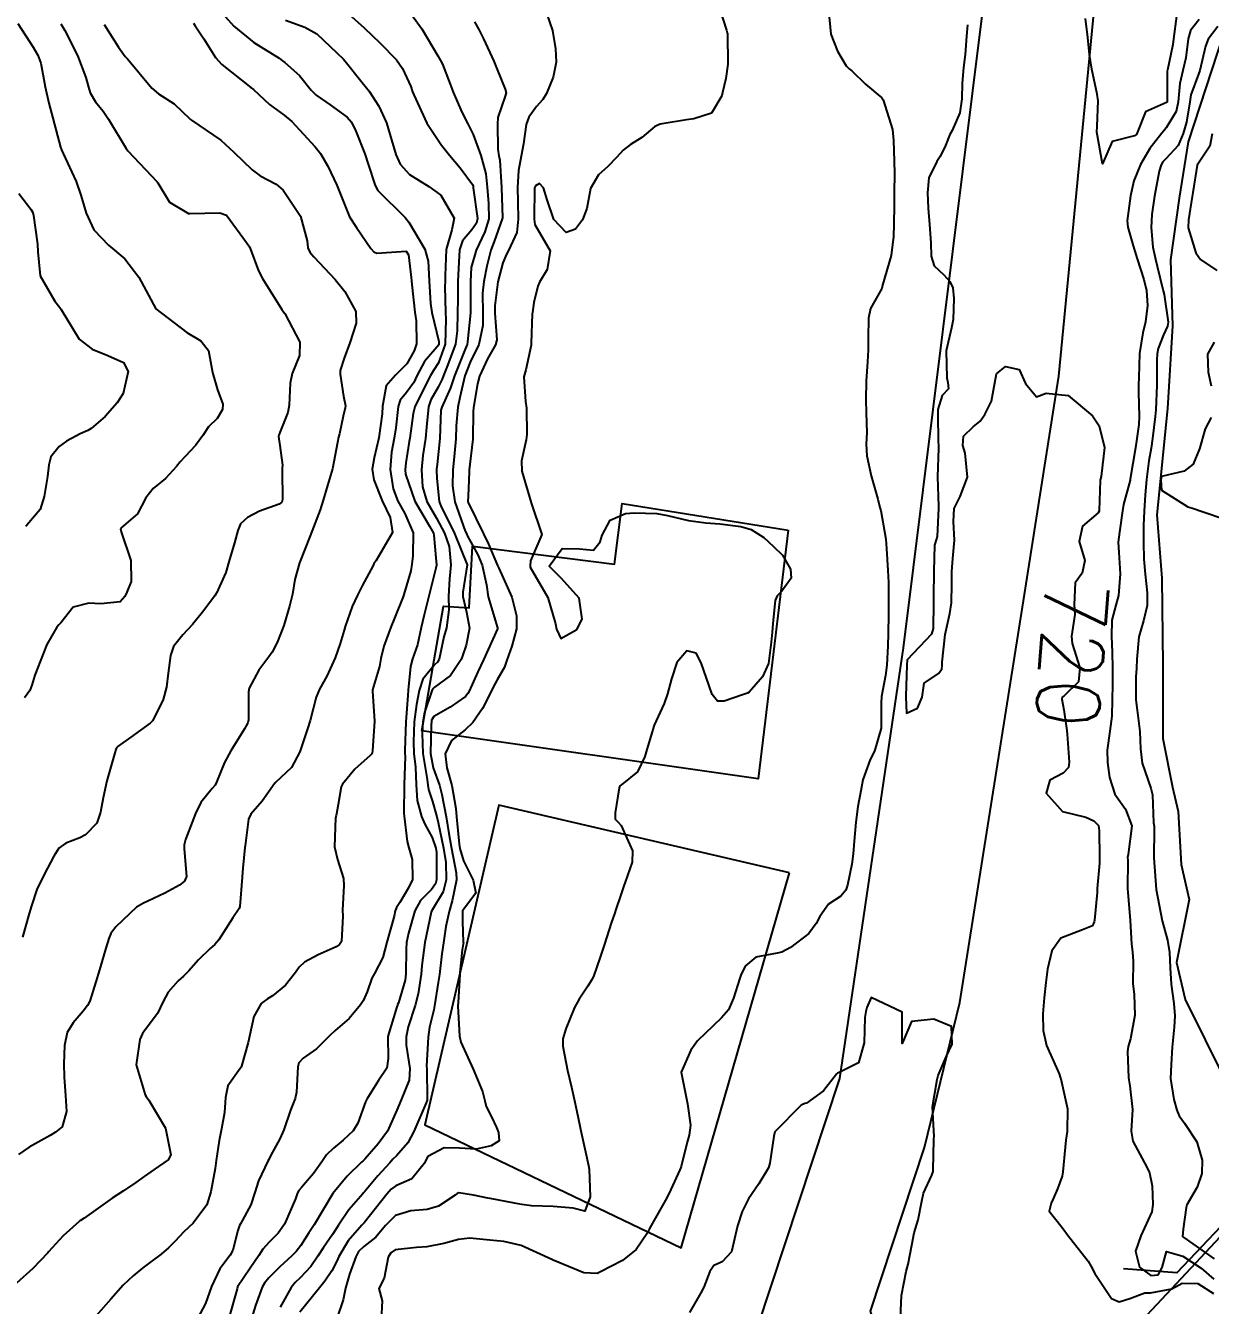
# Model space of a CAD drawing. Header units: metres. Extents: x 318500 to 325275, y 7408834 to 7428799.
# Drawn here: x 320161.5 to 320236.7, y 7414336 to 7414417.3 of the extents above; entities that cross this region are included whole.
import ezdxf
from ezdxf.enums import TextEntityAlignment as Align

# ---------------------------------------------------------------- set-up
doc = ezdxf.new("R2010")
doc.units = ezdxf.units.M
doc.header["$MEASUREMENT"] = 0
for name, color, linetype in [('Cotas', 45, 'Continuous'), ('Curvas de Nivel 1m', 11, 'Continuous'), ('Curvas de Nivel 5m', 15, 'Continuous'), ('Edificações', 30, 'Continuous'), ('Hidrografia', 140, 'Continuous'), ('Pontes_Viadutos_Tubos', 190, 'Continuous'), ('Vias Primárias', 230, 'Continuous')]:
    doc.layers.add(name, color=color, linetype=linetype)
doc.styles.add('Style-STANDARD', font='STANDARD.shx')

msp = doc.modelspace()

# ---------------------------------------------------------------- linework, layer by layer
at = {"layer": 'Curvas de Nivel 1m', "flags": 128}
for points, elevation in [([(320194.355, 7414418.594), (320194.917, 7414416.946), (320195.113, 7414415.782), (320195.161, 7414414.942), (320194.97, 7414413.984), (320194.547, 7414412.951), (320194.314, 7414412.554), (320193.907, 7414412.123), (320193.417, 7414411.445), (320193.265, 7414410.966), (320193.089, 7414409.751), (320192.934, 7414408.969), (320192.763, 7414408.059), (320192.714, 7414406.971), (320192.725, 7414406.072), (320192.755, 7414404.971), (320192.658, 7414404.111), (320192.137, 7414402.976), (320192.006, 7414402.75), (320191.772, 7414402.187), (320191.465, 7414400.984), (320191.255, 7414399.469), (320191.259, 7414398.987), (320191.388, 7414397.302), (320191.318, 7414396.986), (320190.802, 7414396.104), (320190.283, 7414395.001), (320190.167, 7414394.508), (320189.907, 7414393.006), (320189.888, 7414392.765), (320189.864, 7414391.006), (320189.645, 7414389.054), (320189.641, 7414389.009), (320189.64, 7414388.968), (320189.583, 7414387.843), (320189.55, 7414387.03), (320189.554, 7414387.01), (320189.569, 7414386.968), (320190.545, 7414384.995), (320190.87, 7414384.326), (320191.441, 7414382.981), (320191.517, 7414382.804), (320192.352, 7414380.967), (320192.651, 7414379.784), (320192.651, 7414378.962), (320192.34, 7414377.858), (320192.033, 7414376.971), (320191.886, 7414376.52), (320191.421, 7414375.73), (320191.15, 7414375.248), (320191.031, 7414374.986), (320190.483, 7414373.905), (320189.879, 7414373.003), (320189.375, 7414372.536), (320188.52, 7414371.867), (320188.109, 7414371.023), (320188.225, 7414370.143), (320188.543, 7414369.018), (320188.781, 7414367.542), (320188.832, 7414367.015), (320188.999, 7414365.296), (320189.04, 7414365.012), (320189.268, 7414364.231), (320189.889, 7414363), (320190.05, 7414362.186), (320189.221, 7414361.046), (320189.213, 7414361.017), (320189.214, 7414360.37), (320189.263, 7414359.071), (320189.267, 7414359.009), (320189.256, 7414358.953), (320189.194, 7414358.586), (320189.053, 7414357.13), (320189.041, 7414357.011), (320188.929, 7414355.226), (320188.925, 7414355.012), (320189.021, 7414353.111), (320189.034, 7414353.011), (320189.116, 7414352.721), (320189.892, 7414350.998), (320190.476, 7414349.582), (320190.628, 7414348.986), (320190.711, 7414348.639), (320191.05, 7414347.975), (320191.379, 7414347.31), (320191.499, 7414346.973), (320191.544, 7414346.461), (320191.027, 7414346.13), (320190.084, 7414345.934), (320189.025, 7414345.982), (320188.038, 7414346.006), (320187.016, 7414345.451), (320186.866, 7414345.178), (320186.796, 7414345.033), (320185.993, 7414344.047), (320184.988, 7414343.593), (320184.673, 7414343.377), (320184.412, 7414343.069), (320182.962, 7414341.258), (320182.888, 7414341.164), (320182.822, 7414341.091), (320181.949, 7414340.096), (320181.363, 7414339.106), (320181.226, 7414338.807), (320180.916, 7414338.201), (320180.48, 7414337.543), (320180.14, 7414337.121), (320178.884, 7414335.586)], 723), ([(320205.389, 7414418.806), (320205.972, 7414416.958), (320206.024, 7414416.799), (320206.036, 7414416.732), (320206.065, 7414414.798), (320205.931, 7414413.905), (320205.724, 7414413), (320205.682, 7414412.802), (320205.022, 7414411.69), (320203.898, 7414411.335), (320203.444, 7414411.279), (320201.892, 7414411.009), (320201.757, 7414410.987), (320201.435, 7414410.857), (320200.609, 7414410.139), (320199.872, 7414409.707), (320199.405, 7414409.346), (320198.982, 7414408.889), (320198.445, 7414408.303), (320197.849, 7414407.772), (320197.339, 7414406.908), (320197.097, 7414405.635), (320196.84, 7414404.915), (320196.391, 7414404.332), (320195.798, 7414404.116), (320195.017, 7414404.942), (320194.593, 7414406.184), (320194.362, 7414406.952), (320194.112, 7414407.226), (320193.841, 7414407.084), (320193.801, 7414406.999), (320193.793, 7414406.96), (320193.759, 7414405.012), (320193.761, 7414404.96), (320193.805, 7414404.616), (320194.782, 7414402.945), (320194.583, 7414401.763), (320194.095, 7414400.955), (320193.992, 7414400.72), (320193.741, 7414399.666), (320193.651, 7414399.041), (320193.645, 7414398.961), (320193.579, 7414397.084), (320193.577, 7414396.961), (320193.242, 7414395.407), (320193.106, 7414394.966), (320193.222, 7414393.399), (320193.285, 7414392.964), (320193.295, 7414391.294), (320193.255, 7414390.964), (320192.96, 7414389.613), (320192.985, 7414388.966), (320193.57, 7414386.96), (320194.258, 7414384.949), (320193.523, 7414383.264), (320193.499, 7414382.95), (320193.519, 7414382.883), (320194.621, 7414380.939), (320195.114, 7414379.285), (320195.177, 7414378.933), (320195.454, 7414378.339), (320196.476, 7414378.915), (320196.806, 7414379.574), (320196.622, 7414380.913), (320195.508, 7414382.161), (320194.719, 7414382.938), (320195.531, 7414384.064), (320196.649, 7414384.031), (320197.53, 7414383.942), (320197.953, 7414384.478), (320198.079, 7414384.895), (320198.585, 7414385.859), (320199.561, 7414386.277), (320200.12, 7414386.313), (320201.561, 7414386.279), (320202.237, 7414386.163), (320203.555, 7414385.84), (320204.669, 7414385.693), (320205.552, 7414385.63), (320206.878, 7414385.453), (320207.547, 7414385.261), (320208.342, 7414384.758), (320208.967, 7414384.181), (320209.529, 7414383.644), (320210.042, 7414382.735), (320210.073, 7414382.173), (320209.499, 7414381.34), (320209.19, 7414381.049), (320209.067, 7414380.746), (320208.921, 7414379.296), (320208.87, 7414378.749), (320208.805, 7414378.101), (320208.635, 7414376.752), (320208.267, 7414375.917), (320207.413, 7414374.945), (320207.307, 7414374.875), (320206.986, 7414374.774), (320205.831, 7414374.359), (320205.404, 7414374.362), (320205.073, 7414374.795), (320204.869, 7414375.347), (320204.372, 7414376.806), (320204.059, 7414377.423), (320203.447, 7414377.552), (320202.825, 7414376.829), (320202.476, 7414375.783), (320202.231, 7414374.838), (320202.023, 7414374.218), (320201.38, 7414372.85), (320200.92, 7414371.299), (320200.799, 7414370.856), (320200.333, 7414369.872), (320199.333, 7414369.085), (320199.204, 7414369), (320199.15, 7414368.873), (320198.901, 7414367.281), (320198.899, 7414366.876), (320199.107, 7414366.682), (320199.296, 7414366.473), (320200.004, 7414364.863), (320199.983, 7414364.149), (320199.535, 7414362.867), (320199.462, 7414362.652), (320199.237, 7414362.003), (320198.949, 7414361.149), (320198.857, 7414360.875), (320198.682, 7414360.345), (320198.209, 7414358.885), (320197.963, 7414358.114), (320197.528, 7414356.895), (320197.406, 7414356.657), (320197.161, 7414356.27), (320196.619, 7414355.437), (320196.323, 7414354.912), (320195.776, 7414353.57), (320195.583, 7414352.923), (320195.574, 7414352.462), (320195.887, 7414350.918), (320196.125, 7414349.864), (320196.341, 7414348.911), (320196.466, 7414348.321), (320196.764, 7414346.904), (320197.023, 7414345.749), (320197.209, 7414344.897), (320197.249, 7414344.653), (320197.319, 7414342.895), (320196.971, 7414341.981), (320196.235, 7414342.173), (320194.974, 7414342.29), (320193.584, 7414342.333), (320192.975, 7414342.417), (320192.507, 7414342.488), (320190.978, 7414342.786), (320190.816, 7414342.82), (320189.909, 7414342.996), (320188.982, 7414343.151), (320188.871, 7414343.121), (320188.741, 7414343.012), (320187.692, 7414342.304), (320186.971, 7414342.088), (320185.93, 7414342.006), (320184.966, 7414341.707), (320184.315, 7414341.07), (320183.7, 7414340.328), (320182.94, 7414339.737), (320182.605, 7414339.423), (320182.431, 7414339.095), (320182.03, 7414337.982), (320181.776, 7414337.101), (320181.627, 7414336.369), (320181.207, 7414335.107)], 722), ([(320173.982, 7414418.028), (320174.701, 7414417.213), (320175.955, 7414416.188), (320177.567, 7414415.176), (320177.787, 7414415.022), (320177.937, 7414414.903), (320178.854, 7414414.081), (320179.595, 7414413.145), (320179.915, 7414412.833), (320180.817, 7414412.22), (320181.895, 7414411.446), (320182.172, 7414411.116), (320182.447, 7414410.546), (320183.002, 7414409.103), (320183.213, 7414408.459), (320183.657, 7414407.093), (320183.835, 7414406.788), (320185.573, 7414405.064), (320185.806, 7414404.774), (320186.822, 7414403.05), (320187.023, 7414402.298), (320187.103, 7414401.047), (320187.18, 7414399.604), (320187.26, 7414399.045), (320187.702, 7414397.192), (320187.715, 7414397.04), (320187.7, 7414396.994), (320186.806, 7414395.931), (320186.344, 7414395.053), (320186.128, 7414394.601), (320185.663, 7414393.957), (320185.254, 7414393.468), (320185.133, 7414393.068), (320184.979, 7414391.72), (320184.874, 7414391.071), (320184.706, 7414390.169), (320184.629, 7414389.075), (320184.818, 7414387.835), (320185.098, 7414387.067), (320185.558, 7414386.287), (320186.081, 7414385.052), (320186.064, 7414383.591), (320185.993, 7414383.053), (320185.923, 7414382.644), (320185.491, 7414381.136), (320185.473, 7414381.078), (320185.464, 7414381.06), (320184.898, 7414379.639), (320184.665, 7414379.072), (320184.217, 7414377.847), (320184.03, 7414377.081), (320183.945, 7414376.57), (320183.497, 7414375.089), (320183.494, 7414375.003), (320183.63, 7414373.086), (320183.488, 7414371.215), (320183.471, 7414371.088), (320183.439, 7414371.008), (320183.357, 7414370.917), (320182.386, 7414370.058), (320181.584, 7414369.107), (320181.505, 7414368.931), (320181.31, 7414367.807), (320181.207, 7414367.205), (320181.181, 7414367.112), (320181.144, 7414366.958), (320181.089, 7414365.113), (320181.268, 7414364.312), (320181.665, 7414363.106), (320181.677, 7414362.673), (320181.601, 7414361.106), (320181.604, 7414360.719), (320181.527, 7414359.107), (320181.396, 7414358.909), (320181.195, 7414358.77), (320180.054, 7414358.26), (320179.18, 7414357.799), (320178.837, 7414357.483), (320178.606, 7414357.148), (320177.971, 7414356.345), (320177.147, 7414355.666), (320176.839, 7414355.479), (320176.435, 7414355.177), (320175.97, 7414354.343), (320175.718, 7414353.184), (320175.607, 7414352.69), (320175.176, 7414351.189), (320175.152, 7414351.126), (320175.088, 7414351.045), (320174.321, 7414349.952), (320174.171, 7414349.203), (320174.106, 7414348.26), (320173.912, 7414347.207), (320173.757, 7414346.481), (320173.576, 7414345.212), (320173.507, 7414344.708), (320173.236, 7414343.216), (320172.972, 7414342.394), (320172.118, 7414341.233), (320171.524, 7414340.668), (320170.942, 7414340.066), (320170.538, 7414339.652), (320170.071, 7414339.259), (320169.423, 7414338.764), (320168.917, 7414338.382), (320168.3, 7414337.888), (320167.673, 7414337.288), (320166.891, 7414336.397), (320165.937, 7414335.314)], 728), ([(320181.983, 7414417.996), (320182.977, 7414417.105), (320183.956, 7414416.164), (320185.032, 7414415.074), (320185.407, 7414414.54), (320185.923, 7414413.386), (320186.044, 7414413.059), (320186.126, 7414412.849), (320186.953, 7414411.049), (320187.869, 7414409.663), (320188.386, 7414409.032), (320189.054, 7414408.224), (320189.842, 7414407.17), (320189.886, 7414407.055), (320189.894, 7414407.009), (320189.898, 7414406.95), (320190.163, 7414405.005), (320190.104, 7414404.707), (320189.799, 7414404.289), (320189.222, 7414403.585), (320189.031, 7414403.021), (320188.976, 7414402.225), (320188.918, 7414401.023), (320188.91, 7414399.855), (320188.901, 7414399.022), (320188.868, 7414397.867), (320188.758, 7414397.024), (320188.219, 7414395.566), (320188.002, 7414395.035), (320187.915, 7414394.798), (320187.669, 7414394.298), (320187.212, 7414393.489), (320187.056, 7414393.046), (320186.921, 7414391.756), (320186.853, 7414391.048), (320186.69, 7414389.969), (320186.601, 7414389.05), (320186.663, 7414387.97), (320186.957, 7414387.046), (320187.554, 7414385.984), (320188.08, 7414385.025), (320188.37, 7414384.183), (320188.478, 7414383.02), (320188.39, 7414382.137), (320188.322, 7414381.022), (320188.339, 7414380.159), (320188.187, 7414379.023), (320188.034, 7414378.444), (320187.732, 7414377.027), (320187.63, 7414376.836), (320187.435, 7414376.668), (320186.694, 7414375.768), (320186.46, 7414375.044), (320186.285, 7414374.158), (320186.152, 7414373.048), (320186.093, 7414371.774), (320186.12, 7414371.049), (320186.221, 7414370.173), (320186.261, 7414369.046), (320186.34, 7414368.069), (320186.609, 7414367.04), (320186.811, 7414366.553), (320187.287, 7414365.711), (320187.514, 7414365.028), (320187.552, 7414364.751), (320187.56, 7414363.027), (320187.5, 7414362.774), (320187.241, 7414362.418), (320186.549, 7414361.721), (320186.193, 7414361.045), (320185.794, 7414359.639), (320185.66, 7414359.053), (320185.625, 7414358.622), (320185.619, 7414357.053), (320185.567, 7414356.651), (320185.142, 7414355.224), (320185.095, 7414355.106), (320185.078, 7414355.061), (320185.043, 7414354.965), (320184.479, 7414353.07), (320184.493, 7414351.675), (320184.404, 7414351.07), (320183.872, 7414350.284), (320183.138, 7414349.089), (320183.058, 7414348.934), (320182.559, 7414347.581), (320182.27, 7414347.098), (320181.645, 7414346.489), (320181.023, 7414345.978), (320180.578, 7414345.555), (320180.279, 7414345.121), (320179.75, 7414344.378), (320178.985, 7414343.489), (320178.82, 7414343.305), (320178.73, 7414343.144), (320178.609, 7414342.778), (320177.902, 7414341.156), (320177.516, 7414340.597), (320176.943, 7414340.02), (320176.531, 7414339.579), (320176.272, 7414339.177), (320175.736, 7414338.364), (320174.932, 7414337.19), (320174.923, 7414337.166), (320174.899, 7414337.065), (320174.376, 7414335.198)], 726), ([(320212.446, 7414418.26), (320212.605, 7414416.71), (320213.03, 7414415.628), (320213.574, 7414414.695), (320213.765, 7414414.519), (320213.937, 7414414.373), (320214.795, 7414413.543), (320215.847, 7414412.661), (320215.918, 7414412.543), (320216.51, 7414410.654), (320216.574, 7414409.959), (320216.623, 7414408.652), (320216.647, 7414407.857), (320216.628, 7414406.652), (320216.617, 7414405.863), (320216.6, 7414404.652), (320216.589, 7414403.861), (320216.441, 7414402.653), (320215.887, 7414400.784), (320215.861, 7414400.659), (320215.848, 7414400.57), (320215.756, 7414400.415), (320215.109, 7414399.3), (320214.992, 7414398.671), (320214.969, 7414397.413), (320214.966, 7414396.671), (320214.93, 7414395.909), (320214.842, 7414394.673), (320214.824, 7414393.511), (320214.854, 7414392.672), (320214.885, 7414391.418), (320214.853, 7414390.672), (320214.882, 7414389.941), (320215.167, 7414388.666), (320215.578, 7414387.195), (320215.72, 7414386.658), (320215.765, 7414386.46), (320216.083, 7414384.655), (320216.134, 7414384.054), (320216.227, 7414382.653), (320216.264, 7414381.897), (320216.264, 7414380.652), (320216.253, 7414379.877), (320216.245, 7414378.652), (320216.227, 7414377.878), (320216.154, 7414376.653), (320216.078, 7414376.002), (320215.814, 7414374.654), (320215.799, 7414374.259), (320215.789, 7414372.654), (320215.365, 7414371.188), (320215.106, 7414370.664), (320214.635, 7414369.376), (320214.495, 7414368.673), (320214.32, 7414367.67), (320214.196, 7414366.677), (320214.079, 7414365.469), (320214.01, 7414364.679), (320213.933, 7414364.017), (320213.653, 7414362.684), (320213.557, 7414362.374), (320213.239, 7414361.979), (320212.459, 7414361.471), (320211.896, 7414360.703), (320211.677, 7414360.244), (320211.209, 7414359.618), (320210.031, 7414358.728), (320209.498, 7414358.433), (320209.194, 7414358.371), (320207.828, 7414358.123), (320207.182, 7414357.562), (320206.912, 7414357.035), (320206.812, 7414356.774), (320206.427, 7414355.501), (320206.094, 7414354.78), (320205.665, 7414354.254), (320205.13, 7414353.745), (320204.144, 7414352.805), (320203.707, 7414352.215), (320203.09, 7414350.82), (320203.504, 7414348.813), (320203.688, 7414347.452), (320203.604, 7414346.812), (320203.486, 7414346.361), (320203.089, 7414344.819), (320203.068, 7414344.76), (320203.007, 7414344.616), (320202.446, 7414343.37), (320202.197, 7414342.832), (320201.201, 7414341.085), (320201.073, 7414340.848), (320201.039, 7414340.768), (320200.956, 7414340.609), (320200.243, 7414339.554), (320199.373, 7414338.866), (320199.079, 7414338.717), (320198.926, 7414338.633), (320197.769, 7414338.035), (320196.918, 7414338.075), (320194.977, 7414338.882), (320194.93, 7414338.904), (320194.879, 7414338.931), (320192.943, 7414339.805), (320191.846, 7414340.067), (320190.948, 7414340.15), (320189.679, 7414340.269), (320188.948, 7414340.198), (320188.029, 7414339.933), (320186.94, 7414339.718), (320186.296, 7414339.683), (320184.937, 7414339.526), (320184.66, 7414339.338), (320184.495, 7414339.067), (320184.244, 7414337.736), (320183.909, 7414337.075), (320184.111, 7414336.291), (320184.038, 7414335.073)], 721), ([(320235.989, 7414417.64), (320235.44, 7414416.943), (320235.298, 7414416.407), (320235.147, 7414415.214), (320234.956, 7414414.41), (320234.766, 7414413.577), (320234.658, 7414412.413), (320234.529, 7414411.795), (320233.895, 7414410.753), (320233.738, 7414410.577), (320233.613, 7414410.424), (320232.865, 7414409.445), (320232.253, 7414408.444), (320231.85, 7414407.406), (320231.619, 7414406.453), (320231.419, 7414404.852), (320231.454, 7414404.455), (320231.792, 7414403.282), (320232.054, 7414402.446), (320232.471, 7414401.144), (320232.636, 7414400.437), (320232.705, 7414399.476), (320232.574, 7414398.437), (320232.411, 7414397.748), (320232.204, 7414396.442), (320232.148, 7414394.907), (320232.143, 7414394.443), (320232.144, 7414393.972), (320232.174, 7414392.442), (320232.147, 7414391.938), (320231.938, 7414390.445), (320231.612, 7414388.462), (320231.599, 7414388.395), (320231.176, 7414386.856), (320231.114, 7414386.457), (320230.919, 7414385.09), (320230.836, 7414384.461), (320230.877, 7414383.804), (320230.981, 7414382.458), (320230.875, 7414381.084), (320230.695, 7414380.462), (320230.441, 7414379.5), (320230.421, 7414378.466), (320230.472, 7414377.486), (320230.489, 7414376.464), (320230.477, 7414375.411), (320230.472, 7414374.464), (320230.438, 7414373.42), (320230.315, 7414372.466), (320230.149, 7414371.249), (320230.171, 7414370.468), (320230.287, 7414369.525), (320230.625, 7414368.457), (320231.316, 7414367.501), (320231.702, 7414366.444), (320231.476, 7414364.641), (320231.447, 7414364.447), (320231.449, 7414364.276), (320231.441, 7414362.447), (320231.452, 7414362.241), (320231.612, 7414360.444), (320231.696, 7414358.934), (320231.758, 7414358.442), (320231.803, 7414357.829), (320231.78, 7414356.441), (320231.853, 7414355.746), (320231.91, 7414354.438), (320231.618, 7414352.936), (320231.474, 7414352.445), (320231.433, 7414352.128), (320231.496, 7414350.444), (320231.578, 7414349.947), (320231.758, 7414348.44), (320231.678, 7414347.072), (320231.772, 7414346.439), (320232.668, 7414344.772), (320232.83, 7414344.423), (320232.998, 7414343.603), (320233.05, 7414342.419), (320232.975, 7414341.952), (320232.292, 7414340.43), (320231.936, 7414339.444), (320232.193, 7414338.431), (320232.922, 7414337.913), (320233.391, 7414337.945), (320233.648, 7414338.409), (320233.919, 7414339.432), (320234.941, 7414339.129), (320236.122, 7414338.378), (320236.92, 7414337.682)], 719), ([(320172.131, 7414417.406), (320172.244, 7414417.246), (320172.782, 7414416.413), (320173.523, 7414415.226), (320173.934, 7414414.794), (320175.779, 7414413.334), (320175.911, 7414413.233), (320175.928, 7414413.217), (320175.949, 7414413.199), (320176.968, 7414412.246), (320177.896, 7414411.565), (320178.377, 7414411.163), (320179.866, 7414409.564), (320180.196, 7414409.137), (320180.661, 7414408.323), (320181.238, 7414407.126), (320181.818, 7414405.633), (320182.047, 7414405.116), (320182.477, 7414404.433), (320183.393, 7414403.096), (320183.573, 7414402.888), (320183.777, 7414402.811), (320185.643, 7414402.926), (320185.776, 7414402.706), (320185.957, 7414401.253), (320185.974, 7414401.058), (320185.988, 7414400.826), (320186.186, 7414399.055), (320186.268, 7414398.509), (320186.292, 7414397.054), (320186.14, 7414396.611), (320185.687, 7414395.788), (320184.962, 7414395.071), (320184.364, 7414394.385), (320184.141, 7414393.083), (320184.114, 7414392.612), (320183.891, 7414391.086), (320183.607, 7414389.809), (320183.476, 7414389.091), (320183.59, 7414388.417), (320184.118, 7414387.082), (320184.61, 7414386.019), (320184.763, 7414385.072), (320183.732, 7414383.296), (320183.584, 7414383.089), (320183.561, 7414383.048), (320183.518, 7414382.946), (320182.871, 7414381.724), (320182.541, 7414381.099), (320182.199, 7414380.383), (320181.771, 7414379.107), (320181.702, 7414378.863), (320181.449, 7414378.025), (320181.126, 7414377.115), (320180.593, 7414375.951), (320180.134, 7414375.129), (320179.92, 7414374.614), (320179.532, 7414373.138), (320179.375, 7414372.613), (320178.891, 7414371.147), (320178.345, 7414370.155), (320177.331, 7414369.211), (320177.307, 7414369.193), (320177.293, 7414369.17), (320176.482, 7414368.009), (320175.78, 7414367.185), (320175.616, 7414366.868), (320175.408, 7414365.189), (320175.396, 7414365.071), (320175.259, 7414363.772), (320175.217, 7414363.224), (320175.213, 7414363.191), (320175.075, 7414361.339), (320175.027, 7414361.193), (320174.627, 7414360.612), (320173.738, 7414359.212), (320173.495, 7414358.916), (320173.192, 7414358.654), (320172.459, 7414357.953), (320171.839, 7414357.24), (320171.506, 7414356.904), (320171.16, 7414356.601), (320170.521, 7414355.885), (320170.191, 7414355.259), (320169.848, 7414354.548), (320169.123, 7414353.595), (320168.902, 7414353.273), (320168.729, 7414352.89), (320168.499, 7414351.279), (320169.061, 7414349.366), (320169.116, 7414349.269), (320169.296, 7414349.029), (320170.344, 7414347.257), (320170.702, 7414345.564), (320170.532, 7414345.255), (320169.626, 7414344.638), (320168.994, 7414344.193), (320168.46, 7414343.806), (320167.687, 7414343.289), (320166.975, 7414342.814), (320165.18, 7414341.553), (320164.951, 7414341.396), (320164.915, 7414341.365), (320164.872, 7414341.331), (320163.861, 7414340.421), (320162.931, 7414339.409), (320162.88, 7414339.351), (320161.94, 7414338.34), (320160.901, 7414337.42)], 729), ([(320160.97, 7414417.395), (320161.947, 7414415.879), (320162.244, 7414415.377), (320162.446, 7414414.861), (320162.708, 7414413.372), (320162.939, 7414412.33), (320163.208, 7414411.367), (320163.681, 7414409.544), (320163.747, 7414409.361), (320163.856, 7414409.126), (320164.674, 7414407.347), (320164.976, 7414406.497), (320165.308, 7414405.338), (320165.794, 7414404.279), (320166.742, 7414403.316), (320167.767, 7414402.456), (320168.655, 7414401.291), (320169.73, 7414399.28), (320171.708, 7414397.775), (320172.602, 7414397.236), (320173.087, 7414396.622), (320173.338, 7414395.225), (320173.664, 7414394.138), (320173.994, 7414393.217), (320173.975, 7414392.885), (320173.636, 7414392.303), (320173.084, 7414391.773), (320172.716, 7414391.234), (320172.25, 7414390.601), (320171.6, 7414389.906), (320171.294, 7414389.554), (320171.061, 7414389.255), (320170.346, 7414388.499), (320169.576, 7414387.86), (320169.111, 7414387.277), (320168.575, 7414386.264), (320167.541, 7414385.367), (320167.511, 7414385.33), (320167.506, 7414385.301), (320167.537, 7414385.126), (320168.155, 7414383.29), (320168.179, 7414381.972), (320167.907, 7414381.294), (320167.765, 7414381.017), (320167.481, 7414380.68), (320166.256, 7414380.54), (320165.479, 7414380.579), (320164.492, 7414380.323), (320163.71, 7414379.347), (320163.59, 7414379.217), (320163.456, 7414379.073), (320162.827, 7414377.972), (320162.583, 7414377.363), (320162.064, 7414376.018), (320161.858, 7414375.373), (320161.74, 7414375.04), (320161.398, 7414374.578)], 732), ([(320163.709, 7414417.363), (320163.964, 7414416.944), (320164.757, 7414415.348), (320165.296, 7414413.963), (320165.46, 7414413.337), (320165.563, 7414412.991), (320165.901, 7414412.423), (320166.395, 7414411.822), (320166.739, 7414411.317), (320167.862, 7414409.441), (320167.968, 7414409.299), (320169.831, 7414407.332), (320169.862, 7414407.28), (320170.598, 7414406.049), (320171.811, 7414405.335), (320171.891, 7414405.329), (320173.812, 7414405.362), (320174.237, 7414405.216), (320175.504, 7414403.483), (320175.683, 7414403.201), (320175.778, 7414402.993), (320176.258, 7414401.686), (320176.504, 7414401.189), (320177.731, 7414399.23), (320177.777, 7414399.169), (320177.921, 7414398.973), (320178.88, 7414397.152), (320178.852, 7414396.313), (320178.401, 7414395.159), (320178.275, 7414394.557), (320178.214, 7414393.162), (320178.114, 7414392.692), (320177.624, 7414391.426), (320177.544, 7414391.249), (320177.527, 7414391.171), (320177.614, 7414390.592), (320177.784, 7414389.349), (320177.771, 7414389.167), (320177.756, 7414389.009), (320177.791, 7414387.167), (320177.739, 7414386.996), (320177.565, 7414386.864), (320176.318, 7414386.423), (320175.552, 7414386.015), (320175.121, 7414385.622), (320174.953, 7414385.199), (320174.74, 7414384.41), (320174.385, 7414383.207), (320174.176, 7414382.544), (320173.597, 7414381.218), (320173.556, 7414381.152), (320173.488, 7414381.061), (320172.696, 7414380.008), (320172.064, 7414379.241), (320171.453, 7414378.581), (320170.866, 7414377.835), (320170.666, 7414377.258), (320170.528, 7414376.15), (320170.415, 7414375.26), (320170.196, 7414374.464), (320169.617, 7414373.268), (320169.527, 7414373.12), (320169.377, 7414372.97), (320168.16, 7414372.086), (320167.353, 7414371.511), (320167.249, 7414371.404), (320167.201, 7414371.302), (320167.134, 7414371.089), (320166.636, 7414369.31), (320166.389, 7414368.239), (320166.236, 7414367.316), (320165.987, 7414366.622), (320165.278, 7414365.883), (320164.921, 7414365.688), (320164.026, 7414365.342), (320163.579, 7414365.035), (320163.262, 7414364.534), (320162.66, 7414363.359), (320162.189, 7414362.413), (320161.84, 7414361.371), (320161.697, 7414360.888), (320161.283, 7414359.379)], 731), ([(320177.976, 7414417.595), (320179.206, 7414417.151), (320179.964, 7414416.734), (320181.65, 7414415.123), (320181.937, 7414414.782), (320182.674, 7414413.856), (320183.279, 7414413.1), (320183.906, 7414412.149), (320184.381, 7414411.083), (320184.604, 7414410.354), (320184.975, 7414409.073), (320185.246, 7414408.461), (320185.847, 7414407.792), (320187.08, 7414407.048), (320187.832, 7414406.48), (320188.677, 7414405.027), (320188.53, 7414404.298), (320188.173, 7414403.034), (320188.108, 7414401.379), (320188.103, 7414401.035), (320188.1, 7414400.689), (320188.124, 7414399.034), (320188.147, 7414398.61), (320188.103, 7414397.034), (320187.688, 7414395.853), (320187.371, 7414395.355), (320187.19, 7414395.045), (320186.667, 7414394.047), (320186.189, 7414393.055), (320186.074, 7414392.625), (320185.869, 7414391.058), (320185.834, 7414390.842), (320185.604, 7414389.492), (320185.564, 7414389.061), (320185.596, 7414388.781), (320186.187, 7414387.054), (320187.112, 7414385.471), (320187.362, 7414385.033), (320187.4, 7414384.894), (320187.524, 7414383.457), (320187.554, 7414383.03), (320187.554, 7414382.995), (320187.517, 7414382.811), (320187.162, 7414381.367), (320187.08, 7414381.036), (320186.756, 7414379.756), (320186.587, 7414379.043), (320186.347, 7414377.945), (320186.046, 7414377.051), (320185.917, 7414376.569), (320185.766, 7414375.055), (320185.739, 7414374.721), (320185.613, 7414373.057), (320185.543, 7414371.239), (320185.552, 7414371.057), (320185.565, 7414370.849), (320185.504, 7414369.057), (320185.49, 7414367.244), (320185.501, 7414367.057), (320185.691, 7414365.461), (320185.802, 7414365.052), (320186.014, 7414364.304), (320186.032, 7414363.048), (320185.787, 7414362.506), (320185.228, 7414361.582), (320185.024, 7414361.262), (320184.944, 7414361.064), (320184.863, 7414360.712), (320184.418, 7414359.072), (320184.163, 7414358.097), (320183.627, 7414357.083), (320183.46, 7414356.791), (320183.152, 7414355.903), (320182.9, 7414355.336), (320182.739, 7414355.094), (320182.012, 7414354.22), (320181.123, 7414353.452), (320180.765, 7414353.115), (320179.937, 7414352.298), (320179.098, 7414351.694), (320178.828, 7414351.41), (320178.757, 7414351.145), (320178.676, 7414349.535), (320178.589, 7414349.147), (320178.293, 7414348.392), (320177.862, 7414347.158), (320177.614, 7414346.578), (320177.015, 7414345.505), (320176.905, 7414345.278), (320176.851, 7414345.172), (320176.261, 7414343.907), (320176.035, 7414343.179), (320175.767, 7414342.387), (320175.108, 7414341.189), (320175.06, 7414341.088), (320174.954, 7414340.758), (320174.623, 7414339.506), (320174.453, 7414339.197), (320173.797, 7414338.326), (320173.279, 7414337.214), (320172.889, 7414336.125), (320172.4, 7414335.227)], 727), ([(320189.977, 7414417.499), (320190.25, 7414417.006), (320190.55, 7414416.412), (320191.2, 7414414.991), (320191.415, 7414414.468), (320191.922, 7414413.213), (320191.975, 7414412.979), (320191.969, 7414412.93), (320191.917, 7414412.771), (320191.465, 7414411.418), (320191.441, 7414410.987), (320191.447, 7414409.405), (320191.528, 7414408.985), (320191.583, 7414408.71), (320191.684, 7414406.982), (320191.742, 7414405.05), (320191.733, 7414404.981), (320191.232, 7414403.545), (320191.021, 7414402.991), (320190.754, 7414401.98), (320190.564, 7414400.998), (320190.482, 7414400.266), (320190.503, 7414398.998), (320190.512, 7414398.204), (320190.258, 7414397.002), (320189.689, 7414395.88), (320189.354, 7414395.015), (320189.042, 7414393.636), (320188.921, 7414393.021), (320188.819, 7414391.835), (320188.793, 7414391.022), (320188.701, 7414390.114), (320188.6, 7414389.025), (320188.578, 7414388.032), (320188.736, 7414387.023), (320189.392, 7414385.163), (320189.458, 7414385.011), (320189.538, 7414384.847), (320190.179, 7414383.653), (320190.451, 7414382.996), (320190.738, 7414381.755), (320190.852, 7414380.99), (320191.43, 7414379.011), (320191.437, 7414378.98), (320191.429, 7414378.95), (320190.544, 7414376.993), (320190.194, 7414376.233), (320189.633, 7414375.007), (320189.555, 7414374.861), (320189.405, 7414374.668), (320188.435, 7414373.979), (320187.385, 7414373.385), (320187.254, 7414373.159), (320187.234, 7414373.032), (320187.222, 7414372.876), (320187.176, 7414371.033), (320187.347, 7414370.142), (320187.758, 7414369.026), (320187.908, 7414368.438), (320188.18, 7414367.021), (320188.352, 7414365.956), (320188.524, 7414365.018), (320188.812, 7414363.459), (320188.827, 7414363.014), (320188.559, 7414361.688), (320188.357, 7414361.019), (320188.162, 7414360.069), (320187.998, 7414359.022), (320187.892, 7414358.321), (320187.746, 7414357.024), (320187.677, 7414356.51), (320187.442, 7414355.027), (320187.395, 7414354.769), (320187.126, 7414353.662), (320187.027, 7414353.031), (320186.935, 7414351.19), (320186.94, 7414351.032), (320186.978, 7414349.115), (320186.964, 7414349.031), (320186.898, 7414348.872), (320186.117, 7414347.044), (320185.747, 7414346.332), (320185.017, 7414345.505), (320184.795, 7414345.282), (320184.592, 7414345.066), (320183.833, 7414344.242), (320182.982, 7414343.211), (320182.928, 7414343.144), (320182.874, 7414343.091), (320181.998, 7414342.072), (320181.348, 7414341.106), (320181.192, 7414340.872), (320180.951, 7414340.514), (320180.38, 7414339.676), (320180.024, 7414339.124), (320179.575, 7414338.475), (320178.909, 7414337.756), (320178.593, 7414337.457), (320178.338, 7414337.148), (320177.626, 7414335.898)], 724), ([(320237.169, 7414417.195), (320236.561, 7414416.391), (320236.4, 7414415.957), (320236.032, 7414414.399), (320235.938, 7414414.161), (320235.466, 7414412.863), (320235.39, 7414412.405), (320235.18, 7414411.128), (320234.974, 7414410.409), (320234.645, 7414409.646), (320233.866, 7414408.803), (320233.676, 7414408.61), (320233.566, 7414408.424), (320233.445, 7414408.016), (320233.161, 7414406.43), (320232.985, 7414405.27), (320232.938, 7414404.433), (320233.038, 7414403.184), (320233.206, 7414402.429), (320233.33, 7414401.981), (320233.711, 7414400.421), (320233.756, 7414400.182), (320234.01, 7414398.417), (320233.98, 7414398.164), (320233.718, 7414397.632), (320233.376, 7414396.754), (320233.314, 7414396.426), (320233.305, 7414396.035), (320233.308, 7414394.426), (320233.227, 7414392.856), (320233.19, 7414392.427), (320233.022, 7414391.037), (320232.935, 7414390.43), (320232.794, 7414389.614), (320232.635, 7414388.434), (320232.558, 7414387.463), (320232.492, 7414386.436), (320232.46, 7414385.533), (320232.445, 7414384.436), (320232.467, 7414383.373), (320232.552, 7414382.435), (320232.695, 7414381.24), (320232.689, 7414380.432), (320232.451, 7414379.459), (320232.153, 7414378.44), (320232.031, 7414377.027), (320232.001, 7414376.442), (320231.961, 7414375.913), (320231.977, 7414374.441), (320232.047, 7414373.794), (320232.224, 7414372.437), (320232.262, 7414371.33), (320232.372, 7414370.435), (320232.922, 7414368.841), (320233.03, 7414368.424), (320233.083, 7414366.643), (320233.125, 7414366.423), (320233.138, 7414366.262), (320233.104, 7414364.423), (320233.25, 7414362.42), (320233.645, 7414360.414), (320233.987, 7414359.187), (320234.098, 7414358.407), (320234.145, 7414357.446), (320234.217, 7414356.404), (320234.385, 7414355.168), (320234.449, 7414354.4), (320234.394, 7414353.662), (320234.274, 7414352.403), (320234.201, 7414351.306), (320234.17, 7414350.404), (320234.383, 7414349.087), (320234.569, 7414348.397), (320234.709, 7414348.048), (320235.052, 7414347.583), (320235.838, 7414346.382), (320236.172, 7414345.229), (320236.163, 7414344.378), (320235.859, 7414343.519), (320235.208, 7414342.388), (320235.152, 7414342.214), (320234.965, 7414340.84), (320234.936, 7414340.39), (320234.96, 7414340.363), (320235.024, 7414340.324), (320236.939, 7414338.968)], 718), ([(320236.821, 7414410.386), (320236.659, 7414409.607), (320235.86, 7414408.4), (320235.58, 7414406.665), (320235.538, 7414406.403), (320235.302, 7414404.921), (320235.292, 7414404.405), (320235.786, 7414402.832), (320236.063, 7414402.396), (320237.101, 7414401.708)], 717), ([(320161.035, 7414406.604), (320161.812, 7414405.598), (320161.937, 7414405.379), (320161.982, 7414405.204), (320162.228, 7414403.376), (320162.256, 7414402.892), (320162.388, 7414401.374), (320163.336, 7414399.762), (320163.652, 7414399.361), (320163.728, 7414399.24), (320164.876, 7414397.342), (320165.691, 7414396.717), (320166.699, 7414396.3), (320167.678, 7414395.859), (320167.989, 7414395.297), (320167.656, 7414393.906), (320167.293, 7414393.305), (320166.52, 7414392.434), (320165.625, 7414391.67), (320165.412, 7414391.543), (320164.932, 7414391.337), (320164.076, 7414390.882), (320163.608, 7414390.533), (320163.078, 7414389.878), (320162.949, 7414389.36), (320162.858, 7414388.636), (320162.656, 7414387.364), (320162.391, 7414386.534), (320161.542, 7414385.531), (320161.455, 7414385.468)], 733), ([(320236.935, 7414397.158), (320236.513, 7414396.388), (320236.55, 7414395.248), (320236.75, 7414394.384)], 717), ([(320236.744, 7414392.384), (320236.374, 7414391.653), (320236.009, 7414390.394), (320235.61, 7414389.404), (320235.037, 7414388.975), (320233.602, 7414388.632), (320233.559, 7414388.421), (320233.59, 7414387.766), (320235.273, 7414386.704), (320235.573, 7414386.617), (320236.238, 7414386.39), (320237.564, 7414385.938)], 717)]:
    msp.add_lwpolyline(points, dxfattribs=dict(at, elevation=elevation))
at = {"layer": 'Curvas de Nivel 5m', "flags": 128}
for points, elevation in [([(320185.983, 7414417.956), (320186.631, 7414417.053), (320187.656, 7414415.331), (320187.815, 7414415.041), (320187.938, 7414414.795), (320188.436, 7414413.543), (320188.628, 7414413.029), (320189.167, 7414411.755), (320189.548, 7414411.015), (320189.88, 7414410.347), (320190.386, 7414409.002), (320190.692, 7414407.841), (320190.789, 7414406.996), (320190.857, 7414405.962), (320190.876, 7414404.994), (320190.64, 7414404.154), (320190.071, 7414403.006), (320189.769, 7414401.899), (320189.71, 7414401.011), (320189.721, 7414399.019), (320189.532, 7414397.183), (320189.499, 7414397.013), (320189.392, 7414396.71), (320188.714, 7414395.024), (320188.44, 7414394.256), (320187.897, 7414393.036), (320187.843, 7414392.841), (320187.778, 7414391.038), (320187.604, 7414389.397), (320187.557, 7414389.084), (320187.556, 7414389.04), (320187.592, 7414388.499), (320187.731, 7414387.038), (320187.828, 7414386.774), (320188.7, 7414385.018), (320189.507, 7414383.023), (320189.231, 7414381.275), (320189.232, 7414381.013), (320189.475, 7414380.026), (320189.659, 7414379.007), (320189.449, 7414377.931), (320189.206, 7414377.248), (320189.118, 7414377.013), (320188.454, 7414375.991), (320187.413, 7414375.237), (320187.31, 7414375.133), (320187.268, 7414375.032), (320186.789, 7414373.639), (320186.694, 7414373.04), (320186.652, 7414372.32), (320186.687, 7414371.04), (320186.972, 7414369.399), (320187.02, 7414369.035), (320187.05, 7414368.758), (320187.314, 7414367.988), (320187.578, 7414367.027), (320187.659, 7414366.664), (320188.012, 7414365.023), (320188.16, 7414364.128), (320188.181, 7414363.021), (320187.993, 7414362.268), (320187.234, 7414361.03), (320187.219, 7414360.978), (320186.813, 7414359.036), (320186.628, 7414357.588), (320186.583, 7414357.039), (320186.408, 7414355.784), (320186.211, 7414355.044), (320185.769, 7414353.693), (320185.625, 7414353.052), (320185.638, 7414352.527), (320185.858, 7414351.048), (320185.816, 7414350.312), (320185.321, 7414349.056), (320185.053, 7414348.401), (320184.451, 7414347.069), (320183.851, 7414346.254), (320183.013, 7414345.293), (320182.911, 7414345.191), (320182.797, 7414345.092), (320181.881, 7414344.217), (320180.98, 7414343.11), (320179.787, 7414341.128), (320179.463, 7414340.621), (320178.94, 7414339.808), (320178.653, 7414339.425), (320178.375, 7414339.148), (320177.616, 7414338.463), (320176.909, 7414337.748), (320176.648, 7414337.428), (320176.495, 7414337.174), (320176.059, 7414336.008), (320175.812, 7414335.181)], 725), ([(320234.547, 7414417.859), (320234.366, 7414416.416), (320234.322, 7414416.059), (320233.968, 7414414.42), (320233.966, 7414414.394), (320233.953, 7414412.42), (320233.95, 7414412.389), (320233.919, 7414412.361), (320232.571, 7414411.779), (320232.053, 7414410.448), (320232.003, 7414410.333), (320231.887, 7414410.256), (320230.456, 7414409.897), (320229.86, 7414408.48), (320229.493, 7414410.484), (320229.509, 7414410.87), (320229.578, 7414412.483), (320229.517, 7414412.891), (320229.166, 7414414.488), (320229.016, 7414415.428), (320228.912, 7414416.491), (320228.774, 7414417.707)], 720), ([(320166.462, 7414417.323), (320167.367, 7414415.891), (320167.803, 7414415.302), (320167.938, 7414415.135), (320169.49, 7414413.284), (320169.906, 7414412.923), (320170.914, 7414412.279), (320171.891, 7414411.335), (320171.933, 7414411.292), (320172.008, 7414411.248), (320173.871, 7414409.974), (320174.692, 7414409.212), (320175.849, 7414408.101), (320176.374, 7414407.721), (320177.384, 7414407.177), (320177.835, 7414406.807), (320178.923, 7414405.153), (320179.34, 7414403.593), (320179.39, 7414403.146), (320179.513, 7414402.88), (320179.774, 7414402.566), (320181.124, 7414401.126), (320181.749, 7414400.38), (320182.435, 7414399.109), (320182.468, 7414398.36), (320182.055, 7414397.115), (320181.69, 7414396.144), (320181.452, 7414395.352), (320181.437, 7414395.122), (320181.659, 7414393.726), (320181.775, 7414393.118), (320181.768, 7414392.998), (320181.64, 7414392.453), (320181.398, 7414391.347), (320181.343, 7414391.123), (320181.274, 7414390.781), (320180.952, 7414389.12), (320180.65, 7414388.058), (320180.37, 7414387.128), (320180.179, 7414386.513), (320179.648, 7414385.138), (320179.537, 7414384.868), (320178.873, 7414383.15), (320178.575, 7414382.083), (320178.41, 7414381.156), (320178.234, 7414380.403), (320177.867, 7414379.164), (320177.449, 7414378.08), (320177.133, 7414377.484), (320176.907, 7414377.175), (320176.276, 7414376.333), (320175.67, 7414375.187), (320175.627, 7414374.967), (320175.629, 7414373.188), (320175.582, 7414372.984), (320175.374, 7414372.601), (320174.505, 7414371.203), (320174.092, 7414370.465), (320173.59, 7414369.216), (320173.502, 7414369.043), (320173.324, 7414368.816), (320172.603, 7414367.938), (320172.259, 7414367.236), (320171.618, 7414365.58), (320171.533, 7414365.246), (320171.537, 7414364.985), (320171.685, 7414363.243), (320171.557, 7414362.933), (320171.241, 7414362.68), (320170.306, 7414362.187), (320169.226, 7414361.672), (320168.949, 7414361.549), (320168.512, 7414361.281), (320167.201, 7414360.037), (320166.891, 7414359.608), (320166.756, 7414359.307), (320166.558, 7414358.684), (320166.155, 7414357.315), (320165.938, 7414356.539), (320165.555, 7414355.324), (320165.411, 7414355.051), (320165.13, 7414354.687), (320164.501, 7414353.955), (320164.109, 7414353.34), (320163.936, 7414352.507), (320163.909, 7414351.342), (320163.916, 7414350.503), (320164.003, 7414349.341), (320164.072, 7414348.312), (320163.786, 7414347.342), (320163.374, 7414346.999), (320163.024, 7414346.795), (320161.689, 7414346.043), (320161.012, 7414345.593)], 730), ([(320221.274, 7414417.297), (320221.205, 7414416.591), (320221.125, 7414415.42), (320221.022, 7414414.594), (320220.93, 7414413.595), (320220.92, 7414412.595), (320220.785, 7414411.718), (320220.306, 7414410.604), (320220.157, 7414410.334), (320219.876, 7414409.65), (320219.538, 7414408.941), (320219.341, 7414408.618), (320218.819, 7414407.595), (320218.731, 7414406.627), (320218.788, 7414405.663), (320218.856, 7414404.624), (320218.948, 7414403.467), (320218.98, 7414402.622), (320219.151, 7414401.997), (320219.768, 7414401.441), (320220.165, 7414401.005), (320220.342, 7414400.601), (320220.418, 7414399.932), (320220.363, 7414398.601), (320220.259, 7414398.065), (320219.933, 7414396.607), (320219.961, 7414394.884), (320220.028, 7414394.605), (320220.079, 7414394.199), (320219.667, 7414393.77), (320219.396, 7414392.872), (320219.387, 7414392.614), (320219.413, 7414390.823), (320219.427, 7414390.613), (320219.433, 7414390.427), (320219.366, 7414388.614), (320219.441, 7414386.743), (320219.444, 7414386.612), (320219.344, 7414384.812), (320219.297, 7414384.614), (320219.18, 7414384.259), (320219.15, 7414382.616), (320219.128, 7414380.983), (320219.128, 7414380.615), (320219.105, 7414378.976), (320218.984, 7414378.617), (320217.443, 7414376.986), (320217.429, 7414376.651), (320217.356, 7414374.685), (320217.354, 7414374.631), (320217.395, 7414373.603), (320218.106, 7414373.916), (320218.394, 7414374.62), (320218.534, 7414375.513), (320219.433, 7414376.12), (320219.639, 7414376.405), (320219.665, 7414376.607), (320219.67, 7414376.834), (320219.85, 7414378.604), (320220.157, 7414379.923), (320220.269, 7414380.598), (320220.287, 7414381.82), (320220.284, 7414382.599), (320220.35, 7414383.419), (320220.442, 7414384.596), (320220.38, 7414385.776), (320220.44, 7414386.597), (320220.804, 7414387.369), (320221.285, 7414388.585), (320221.128, 7414390.1), (320220.974, 7414390.59), (320221.024, 7414391.194), (320221.638, 7414391.783), (320222.076, 7414392.143), (320222.389, 7414392.573), (320222.812, 7414393.419), (320223.008, 7414394.567), (320223.11, 7414395.141), (320223.691, 7414395.621), (320224.562, 7414395.42), (320224.956, 7414394.541), (320225.667, 7414393.679), (320226.265, 7414393.927), (320227.669, 7414393.774), (320229.21, 7414392.484), (320229.64, 7414391.839), (320229.976, 7414390.475), (320229.76, 7414388.636), (320229.716, 7414388.478), (320229.697, 7414388.381), (320229.643, 7414386.479), (320229.63, 7414386.418), (320229.567, 7414386.312), (320228.572, 7414385.473), (320228.374, 7414384.492), (320228.721, 7414383.295), (320228.55, 7414382.49), (320228.117, 7414381.888), (320228.059, 7414380.494), (320228.102, 7414379.873), (320227.873, 7414378.496), (320227.932, 7414378.019), (320228.415, 7414376.49), (320228.317, 7414375.601), (320227.413, 7414374.71), (320227.294, 7414374.619), (320227.26, 7414374.502), (320227.4, 7414373.808), (320227.579, 7414372.498), (320227.596, 7414372.28), (320227.732, 7414370.496), (320227.686, 7414370.164), (320227.349, 7414369.793), (320226.508, 7414369.347), (320226.278, 7414368.516), (320227.313, 7414367.355), (320228.791, 7414366.995), (320229.304, 7414366.766), (320229.599, 7414366.467), (320229.631, 7414366.132), (320229.658, 7414364.466), (320229.652, 7414364.089), (320229.518, 7414362.467), (320229.503, 7414362.211), (320229.351, 7414360.469), (320229.331, 7414360.357), (320229.216, 7414360.106), (320228.588, 7414359.854), (320227.208, 7414359.312), (320226.639, 7414358.508), (320226.352, 7414357.343), (320226.253, 7414356.514), (320226.148, 7414355.522), (320226.067, 7414354.516), (320226.073, 7414353.46), (320226.3, 7414352.512), (320227.093, 7414350.715), (320227.161, 7414350.499), (320227.196, 7414350.391), (320227.623, 7414348.492), (320227.6, 7414347.046), (320227.523, 7414346.493), (320227.475, 7414346.052), (320227.336, 7414344.495), (320227.286, 7414344.216), (320226.994, 7414343.403), (320226.713, 7414342.775), (320226.591, 7414342.506), (320226.463, 7414341.996), (320226.968, 7414341.347), (320227.343, 7414340.873), (320227.627, 7414340.49), (320228.935, 7414338.81), (320229.129, 7414338.468), (320229.367, 7414338.022), (320230.42, 7414336.455), (320230.898, 7414336.236), (320231.596, 7414336.44), (320232.532, 7414336.799), (320232.906, 7414336.802), (320234.256, 7414337.053), (320234.915, 7414337.408), (320235.896, 7414337.4), (320236.906, 7414336.766)], 720), ([(320217.013, 7414334.761), (320217.079, 7414336.628), (320217.381, 7414338.167), (320217.517, 7414338.624), (320217.743, 7414339.827), (320217.9, 7414340.621), (320218.147, 7414341.44), (320218.378, 7414342.616), (320218.48, 7414343.123), (320219.005, 7414344.265), (320219.101, 7414344.516), (320219.108, 7414344.609), (320219.136, 7414346.511), (320219.141, 7414346.608), (320219.155, 7414346.723), (320219.06, 7414348.61), (320219.343, 7414350.349), (320219.407, 7414350.605), (320219.922, 7414351.784), (320220.302, 7414352.592), (320220.259, 7414353.72), (320219.136, 7414354.182), (320217.722, 7414354.036), (320217.12, 7414352.63), (320217.14, 7414354.63), (320215.153, 7414355.55), (320214.886, 7414354.922), (320214.817, 7414354.665), (320214.763, 7414354.293), (320214.719, 7414352.666), (320214.359, 7414351.413), (320213.091, 7414350.771), (320213.032, 7414350.75), (320212.964, 7414350.691), (320212.142, 7414349.631), (320211.062, 7414348.855), (320210.956, 7414348.817), (320210.722, 7414348.715), (320209.043, 7414347.034), (320208.983, 7414346.741), (320208.732, 7414345.027), (320208.641, 7414344.746), (320208.034, 7414343.715), (320207.374, 7414342.764), (320206.972, 7414341.968), (320206.673, 7414341.063), (320206.608, 7414340.774), (320206.3, 7414339.416), (320205.702, 7414338.782), (320205.176, 7414338.538), (320204.921, 7414338.159), (320204.532, 7414337.169), (320204.347, 7414336.798), (320203.627, 7414335.549)], 720)]:
    msp.add_lwpolyline(points, dxfattribs=dict(at, elevation=elevation))
at = {"layer": 'Edificações'}
for points in [[(320209.89, 7414385.227), (320207.989, 7414369.437), (320186.638, 7414372.476), (320187.996, 7414380.398), (320189.626, 7414380.289), (320189.843, 7414384.196), (320198.862, 7414383.056), (320199.351, 7414386.909), (320209.89, 7414385.227)], [(320209.968, 7414363.47), (320191.524, 7414367.773), (320186.812, 7414347.469), (320203.102, 7414339.669), (320209.968, 7414363.47)]]:
    msp.add_lwpolyline(points, close=True, dxfattribs=at)
at = {"layer": 'Hidrografia'}
msp.add_lwpolyline([(320237.508, 7414416.669), (320235.284, 7414409.866), (320234.728, 7414406.289), (320234.171, 7414402.381), (320234.294, 7414398.187), (320233.986, 7414392.945), (320233.304, 7414386.192), (320233.612, 7414382.183), (320233.674, 7414376.675), (320233.674, 7414371.987), (320234.291, 7414368.904), (320234.662, 7414367.362), (320234.848, 7414364.001), (320235.343, 7414361.781), (320234.54, 7414357.772), (320235.096, 7414355.428), (320238.927, 7414347.692)], dxfattribs=at)
at = {"layer": 'Pontes_Viadutos_Tubos'}
msp.add_lwpolyline([(320249.867, 7414356.748), (320250.037, 7414354.373), (320234.574, 7414338.07), (320231.178, 7414338.324)], dxfattribs=at)
at = {"layer": 'Vias Primárias'}
for points in [[(320254.504, 7414358.673), (320253.691, 7414357.836), (320225.881, 7414328.131, -0.47838), (320218.358, 7414328.69, -0.084752), (320215.125, 7414335.645), (320218.545, 7414346.034), (320220.785, 7414355.241), (320224.83, 7414380.734), (320227.071, 7414395.004), (320229.248, 7414417.579), (320231.051, 7414438.732), (320232.794, 7414457.019), (320235.033, 7414478.61), (320236.776, 7414498.523), (320238.269, 7414515.261, 0.043), (320238.333, 7414536.224), (320235.222, 7414550.661), (320231.614, 7414567.157), (320229.733, 7414575.606)], [(320213.018, 7414556.24), (320223.154, 7414538.966), (320226.246, 7414533.279), (320229.484, 7414523.727), (320230.841, 7414518.2), (320230.539, 7414509.099), (320229.937, 7414500), (320229.19, 7414489.837), (320227.755, 7414477.393), (320226.511, 7414463.859), (320224.886, 7414445.972), (320223.403, 7414430.81), (320222.208, 7414418.039), (320217.194, 7414377.752), (320213.146, 7414350.416), (320203.573, 7414321.425), (320201.867, 7414317.326, -0.272506), (320201.608, 7414311.165, -0.003802), (320194.012, 7414297.332, -0.041398), (320180.351, 7414280.37, -0.075704), (320158.405, 7414264.784, -0.009848), (320124.239, 7414254.089, -0.04966), (320077.989, 7414250.629, -0.058189), (320021.705, 7414258.109)]]:
    msp.add_lwpolyline(points, format="xyb", dxfattribs=at)

# ---------------------------------------------------------------- texts
at = {"layer": 'Cotas', "style": 'Style-STANDARD'}
msp.add_text('720', height=4, rotation=265.84514, dxfattribs=at).set_placement((320227.904, 7414377.339, 720), align=Align.MIDDLE_CENTER)

doc.saveas('drawing.dxf')
